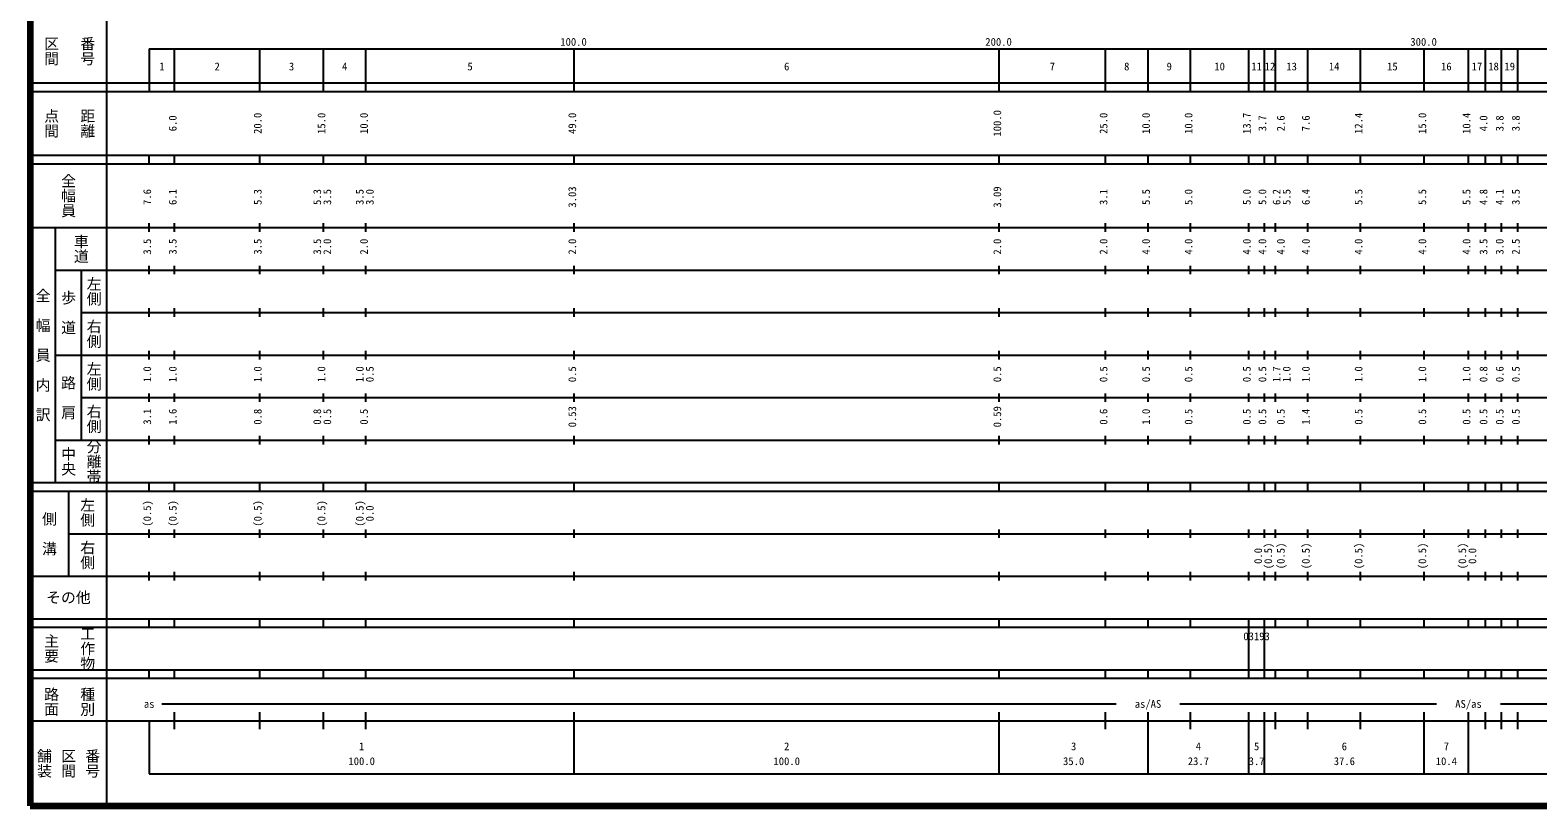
# Model space of a CAD drawing. Units: millimetres on the paper, enlarged 1000 times. Extents: x 40000 to 680000, y 20000 to 380000.
# Drawn here: x 40000 to 394720, y 20000 to 202409 of the extents above; entities that cross this region are included whole.
import ezdxf
from ezdxf.enums import TextEntityAlignment as Align

# ---------------------------------------------------------------- set-up
doc = ezdxf.new("R2010")
doc.units = ezdxf.units.MM
doc.header["$LTSCALE"] = 1000
doc.layers.add('M-TTL', color=2, linetype='Continuous', lineweight=140)
doc.layers.add('M-TTL-BAND', color=7, linetype='Continuous', lineweight=25)
doc.styles.add('@ＭＳ ゴシック', font='')
doc.styles.add('ＭＳ ゴシック', font='')
doc.styles.get('@ＭＳ ゴシック').set_extended_font_data('@MS Gothic')
doc.styles.get('ＭＳ ゴシック').set_extended_font_data('MS Gothic')

msp = doc.modelspace()

# ---------------------------------------------------------------- linework, layer by layer
at = {"layer": 'M-TTL'}
for p, q in [((40000, 380000), (40000, 20000)), ((40000, 20000), (680000, 20000))]:
    msp.add_line(p, q, dxfattribs=at)
at = {"layer": 'M-TTL-BAND'}
for p, q in [((58000, 370000), (58000, 20000)), ((68000, 198000), (579000, 198000)), ((68000, 198000), (68000, 188000)), ((74000, 188000), (74000, 198000)), ((94000, 188000), (94000, 198000)), ((109000, 188000), (109000, 198000)), ((119000, 188000), (119000, 198000)), ((168000, 188000), (168000, 198000)), ((268000, 188000), (268000, 198000)), ((293000, 188000), (293000, 198000)), ((303000, 188000), (303000, 198000)), ((313000, 188000), (313000, 198000)), ((326700, 188000), (326700, 198000)), ((330400, 188000), (330400, 198000)), ((333000, 188000), (333000, 198000)), ((340600, 188000), (340600, 198000)), ((353000, 188000), (353000, 198000)), ((368000, 188000), (368000, 198000)), ((378400, 188000), (378400, 198000)), ((382400, 188000), (382400, 198000)), ((386200, 188000), (386200, 198000)), ((390000, 188000), (390000, 198000)), ((40000, 190000), (579000, 190000)), ((40000, 188000), (579000, 188000)), ((40000, 173000), (579000, 173000)), ((40000, 171000), (579000, 171000)), ((68000, 171000), (68000, 173000)), ((74000, 171000), (74000, 173000)), ((94000, 171000), (94000, 173000)), ((109000, 171000), (109000, 173000)), ((119000, 171000), (119000, 173000)), ((168000, 171000), (168000, 173000)), ((268000, 171000), (268000, 173000)), ((293000, 171000), (293000, 173000)), ((303000, 171000), (303000, 173000)), ((313000, 171000), (313000, 173000)), ((326700, 171000), (326700, 173000)), ((330400, 171000), (330400, 173000)), ((333000, 171000), (333000, 173000)), ((340600, 171000), (340600, 173000)), ((353000, 171000), (353000, 173000)), ((368000, 171000), (368000, 173000)), ((378400, 171000), (378400, 173000)), ((382400, 171000), (382400, 173000)), ((386200, 171000), (386200, 173000)), ((390000, 171000), (390000, 173000)), ((68000, 155000), (68000, 157000)), ((74000, 155000), (74000, 157000)), ((94000, 155000), (94000, 157000)), ((109000, 155000), (109000, 157000)), ((119000, 155000), (119000, 157000)), ((168000, 155000), (168000, 157000)), ((268000, 155000), (268000, 157000)), ((293000, 155000), (293000, 157000)), ((303000, 155000), (303000, 157000)), ((313000, 155000), (313000, 157000)), ((326700, 155000), (326700, 157000)), ((330400, 155000), (330400, 157000)), ((333000, 155000), (333000, 157000)), ((340600, 155000), (340600, 157000)), ((353000, 155000), (353000, 157000)), ((368000, 155000), (368000, 157000)), ((378400, 155000), (378400, 157000)), ((382400, 155000), (382400, 157000)), ((386200, 155000), (386200, 157000)), ((390000, 155000), (390000, 157000)), ((40000, 156000), (579000, 156000)), ((46000, 96000), (46000, 156000)), ((46000, 146000), (579000, 146000)), ((52000, 146000), (52000, 106000)), ((68000, 145000), (68000, 147000)), ((74000, 145000), (74000, 147000)), ((94000, 145000), (94000, 147000)), ((109000, 145000), (109000, 147000)), ((119000, 145000), (119000, 147000)), ((168000, 145000), (168000, 147000)), ((268000, 145000), (268000, 147000)), ((293000, 145000), (293000, 147000)), ((303000, 145000), (303000, 147000)), ((313000, 145000), (313000, 147000)), ((326700, 145000), (326700, 147000)), ((330400, 145000), (330400, 147000)), ((333000, 145000), (333000, 147000)), ((340600, 145000), (340600, 147000)), ((353000, 145000), (353000, 147000)), ((368000, 145000), (368000, 147000)), ((378400, 145000), (378400, 147000)), ((382400, 145000), (382400, 147000)), ((386200, 145000), (386200, 147000)), ((390000, 145000), (390000, 147000)), ((52000, 136000), (579000, 136000)), ((68000, 135000), (68000, 137000)), ((74000, 135000), (74000, 137000)), ((94000, 135000), (94000, 137000)), ((109000, 135000), (109000, 137000)), ((119000, 135000), (119000, 137000)), ((168000, 135000), (168000, 137000)), ((268000, 135000), (268000, 137000)), ((293000, 135000), (293000, 137000)), ((303000, 135000), (303000, 137000)), ((313000, 135000), (313000, 137000)), ((326700, 135000), (326700, 137000)), ((330400, 135000), (330400, 137000)), ((333000, 135000), (333000, 137000)), ((340600, 135000), (340600, 137000)), ((353000, 135000), (353000, 137000)), ((368000, 135000), (368000, 137000)), ((378400, 135000), (378400, 137000)), ((382400, 135000), (382400, 137000)), ((386200, 135000), (386200, 137000)), ((390000, 135000), (390000, 137000)), ((46000, 126000), (579000, 126000)), ((68000, 125000), (68000, 127000)), ((74000, 125000), (74000, 127000)), ((94000, 125000), (94000, 127000)), ((109000, 125000), (109000, 127000)), ((119000, 125000), (119000, 127000)), ((168000, 125000), (168000, 127000)), ((268000, 125000), (268000, 127000)), ((293000, 125000), (293000, 127000)), ((303000, 125000), (303000, 127000)), ((313000, 125000), (313000, 127000)), ((326700, 125000), (326700, 127000)), ((330400, 125000), (330400, 127000)), ((333000, 125000), (333000, 127000)), ((340600, 125000), (340600, 127000)), ((353000, 125000), (353000, 127000)), ((368000, 125000), (368000, 127000)), ((378400, 125000), (378400, 127000)), ((382400, 125000), (382400, 127000)), ((386200, 125000), (386200, 127000)), ((390000, 125000), (390000, 127000)), ((52000, 116000), (579000, 116000)), ((68000, 115000), (68000, 117000)), ((74000, 115000), (74000, 117000)), ((94000, 115000), (94000, 117000)), ((109000, 115000), (109000, 117000)), ((119000, 115000), (119000, 117000)), ((168000, 115000), (168000, 117000)), ((268000, 115000), (268000, 117000)), ((293000, 115000), (293000, 117000)), ((303000, 115000), (303000, 117000)), ((313000, 115000), (313000, 117000)), ((326700, 115000), (326700, 117000)), ((330400, 115000), (330400, 117000)), ((333000, 115000), (333000, 117000)), ((340600, 115000), (340600, 117000)), ((353000, 115000), (353000, 117000)), ((368000, 115000), (368000, 117000)), ((378400, 115000), (378400, 117000)), ((382400, 115000), (382400, 117000)), ((386200, 115000), (386200, 117000)), ((390000, 115000), (390000, 117000)), ((68000, 105000), (68000, 107000)), ((74000, 105000), (74000, 107000)), ((94000, 105000), (94000, 107000)), ((109000, 105000), (109000, 107000)), ((119000, 105000), (119000, 107000)), ((168000, 105000), (168000, 107000)), ((268000, 105000), (268000, 107000)), ((293000, 105000), (293000, 107000)), ((303000, 105000), (303000, 107000)), ((313000, 105000), (313000, 107000)), ((326700, 105000), (326700, 107000)), ((330400, 105000), (330400, 107000)), ((333000, 105000), (333000, 107000)), ((340600, 105000), (340600, 107000)), ((353000, 105000), (353000, 107000)), ((368000, 105000), (368000, 107000)), ((378400, 105000), (378400, 107000)), ((382400, 105000), (382400, 107000)), ((386200, 105000), (386200, 107000)), ((390000, 105000), (390000, 107000)), ((46000, 106000), (579000, 106000)), ((40000, 96000), (579000, 96000)), ((68000, 94000), (68000, 96000)), ((74000, 94000), (74000, 96000)), ((94000, 94000), (94000, 96000)), ((109000, 94000), (109000, 96000)), ((119000, 94000), (119000, 96000)), ((168000, 94000), (168000, 96000)), ((268000, 94000), (268000, 96000)), ((293000, 94000), (293000, 96000)), ((303000, 94000), (303000, 96000)), ((313000, 94000), (313000, 96000)), ((326700, 94000), (326700, 96000)), ((330400, 94000), (330400, 96000)), ((333000, 94000), (333000, 96000)), ((340600, 94000), (340600, 96000)), ((353000, 94000), (353000, 96000)), ((368000, 94000), (368000, 96000)), ((378400, 94000), (378400, 96000)), ((382400, 94000), (382400, 96000)), ((386200, 94000), (386200, 96000)), ((390000, 94000), (390000, 96000)), ((40000, 94000), (579000, 94000)), ((49000, 94000), (49000, 74000)), ((49000, 84000), (579000, 84000)), ((68000, 83000), (68000, 85000)), ((74000, 83000), (74000, 85000)), ((94000, 83000), (94000, 85000)), ((109000, 83000), (109000, 85000)), ((119000, 83000), (119000, 85000)), ((168000, 83000), (168000, 85000)), ((268000, 83000), (268000, 85000)), ((293000, 83000), (293000, 85000)), ((303000, 83000), (303000, 85000)), ((313000, 83000), (313000, 85000)), ((326700, 83000), (326700, 85000)), ((330400, 83000), (330400, 85000)), ((333000, 83000), (333000, 85000)), ((340600, 83000), (340600, 85000)), ((353000, 83000), (353000, 85000)), ((368000, 83000), (368000, 85000)), ((378400, 83000), (378400, 85000)), ((382400, 83000), (382400, 85000)), ((386200, 83000), (386200, 85000)), ((390000, 83000), (390000, 85000)), ((68000, 73000), (68000, 75000)), ((74000, 73000), (74000, 75000)), ((94000, 73000), (94000, 75000)), ((109000, 73000), (109000, 75000)), ((119000, 73000), (119000, 75000)), ((168000, 73000), (168000, 75000)), ((268000, 73000), (268000, 75000)), ((293000, 73000), (293000, 75000)), ((303000, 73000), (303000, 75000)), ((313000, 73000), (313000, 75000)), ((326700, 73000), (326700, 75000)), ((330400, 73000), (330400, 75000)), ((333000, 73000), (333000, 75000)), ((340600, 73000), (340600, 75000)), ((353000, 73000), (353000, 75000)), ((368000, 73000), (368000, 75000)), ((378400, 73000), (378400, 75000)), ((382400, 73000), (382400, 75000)), ((386200, 73000), (386200, 75000)), ((390000, 73000), (390000, 75000)), ((40000, 74000), (579000, 74000)), ((40000, 64000), (579000, 64000)), ((68000, 62000), (68000, 64000)), ((74000, 62000), (74000, 64000)), ((94000, 62000), (94000, 64000)), ((109000, 62000), (109000, 64000)), ((119000, 62000), (119000, 64000)), ((168000, 62000), (168000, 64000)), ((268000, 62000), (268000, 64000)), ((293000, 62000), (293000, 64000)), ((303000, 62000), (303000, 64000)), ((313000, 62000), (313000, 64000)), ((326700, 62000), (326700, 64000)), ((330400, 62000), (330400, 64000)), ((333000, 62000), (333000, 64000)), ((340600, 62000), (340600, 64000)), ((353000, 62000), (353000, 64000)), ((368000, 62000), (368000, 64000)), ((378400, 62000), (378400, 64000)), ((382400, 62000), (382400, 64000)), ((386200, 62000), (386200, 64000)), ((390000, 62000), (390000, 64000)), ((40000, 62000), (579000, 62000)), ((326700, 52000), (326700, 62000)), ((330400, 52000), (330400, 62000)), ((40000, 52000), (579000, 52000)), ((40000, 50000), (579000, 50000)), ((68000, 50000), (68000, 52000)), ((74000, 50000), (74000, 52000)), ((94000, 50000), (94000, 52000)), ((109000, 50000), (109000, 52000)), ((119000, 50000), (119000, 52000)), ((168000, 50000), (168000, 52000)), ((268000, 50000), (268000, 52000)), ((293000, 50000), (293000, 52000)), ((303000, 50000), (303000, 52000)), ((313000, 50000), (313000, 52000)), ((326700, 50000), (326700, 52000)), ((330400, 50000), (330400, 52000)), ((333000, 50000), (333000, 52000)), ((340600, 50000), (340600, 52000)), ((353000, 50000), (353000, 52000)), ((368000, 50000), (368000, 52000)), ((378400, 50000), (378400, 52000)), ((382400, 50000), (382400, 52000)), ((386200, 50000), (386200, 52000)), ((390000, 50000), (390000, 52000)), ((71000, 44000), (295500, 44000)), ((310500, 44000), (370900, 44000)), ((385900, 44000), (442200, 44000)), ((40000, 40000), (579000, 40000)), ((68000, 40000), (68000, 27500)), ((74000, 38000), (74000, 42000)), ((94000, 38000), (94000, 42000)), ((109000, 38000), (109000, 42000)), ((119000, 38000), (119000, 42000)), ((168000, 27500), (168000, 42000)), ((268000, 27500), (268000, 42000)), ((293000, 38000), (293000, 42000)), ((303000, 27500), (303000, 42000)), ((313000, 38000), (313000, 42000)), ((326700, 27500), (326700, 42000)), ((330400, 27500), (330400, 42000)), ((333000, 38000), (333000, 42000)), ((340600, 38000), (340600, 42000)), ((353000, 38000), (353000, 42000)), ((368000, 27500), (368000, 42000)), ((378400, 27500), (378400, 42000)), ((382400, 38000), (382400, 42000)), ((386200, 38000), (386200, 42000)), ((390000, 38000), (390000, 42000)), ((68000, 27500), (579000, 27500))]:
    msp.add_line(p, q, dxfattribs=at)

# ---------------------------------------------------------------- texts
at = {"layer": 'M-TTL-BAND', "style": '@ＭＳ ゴシック'}
for s, p in [('区間', (45000, 197500)), ('番号', (53500, 197500)), ('点間', (45000, 180500)), ('距離', (53500, 180500)), ('全幅員', (49000, 163500)), ('車道', (52000, 151000)), ('左側', (55000, 141000)), ('全\u3000幅\u3000員\u3000内\u3000訳', (43000, 126000)), ('歩\u3000道', (49000, 136000)), ('右側', (55000, 131000)), ('左側', (55000, 121000)), ('路\u3000肩', (49000, 116000)), ('右側', (55000, 111000)), ('中央', (49000, 101000)), ('分離帯', (55000, 101000)), ('左側', (53500, 89000)), ('側\u3000溝', (44500, 84000)), ('右側', (53500, 79000)), ('主要', (45000, 57000)), ('工作物', (53500, 57000)), ('路面', (45000, 44500)), ('種別', (53500, 44500)), ('舗装', (43333, 30000)), ('区間', (49000, 30000)), ('番号', (54667, 30000))]:
    msp.add_text(s, height=2566, rotation=270, dxfattribs=at).set_placement(p, align=Align.MIDDLE_CENTER)
at = {"layer": 'M-TTL-BAND', "style": 'ＭＳ ゴシック'}
for s, p in [('100.0', (167844, 198195)), ('200.0', (267844, 198195)), ('300.0', (367844, 198195)), ('1', (71000, 192405)), ('2', (84000, 192405)), ('3', (101500, 192405)), ('4', (114000, 192405)), ('5', (143500, 192405)), ('6', (218000, 192405)), ('7', (280500, 192405)), ('8', (298000, 192405)), ('9', (308000, 192405)), ('10', (319850, 192405)), ('11', (328550, 192405)), ('12', (331700, 192405)), ('13', (336800, 192405)), ('14', (346800, 192405)), ('15', (360500, 192405)), ('16', (373200, 192405)), ('17', (380400, 192405)), ('18', (384300, 192405)), ('19', (388100, 192405)), ('as', (68000, 42500)), ('as/AS', (303000, 42500)), ('AS/as', (378400, 42500)), ('1', (118000, 32523)), ('2', (218000, 32523)), ('3', (285500, 32523)), ('4', (314850, 32523)), ('5', (328550, 32523)), ('6', (349200, 32523)), ('7', (373200, 32523)), ('100.0', (118000, 29033)), ('100.0', (218000, 29033)), ('35.0', (285500, 29033)), ('23.7', (314850, 29033)), ('3.7', (328550, 29033)), ('37.6', (349200, 29033)), ('10.4', (373200, 29033))]:
    msp.add_text(s, height=1833, dxfattribs=at).set_placement(p, align=Align.BOTTOM_CENTER)
for s, p in [('6.0', (75000, 180500)), ('20.0', (95000, 180500)), ('15.0', (110000, 180500)), ('10.0', (120000, 180500)), ('49.0', (169000, 180500)), ('100.0', (269000, 180500)), ('25.0', (294000, 180500)), ('10.0', (304000, 180500)), ('10.0', (314000, 180500)), ('13.7', (327700, 180500)), ('3.7', (331369, 180500)), ('2.6', (335709, 180500)), ('7.6', (341600, 180500)), ('12.4', (354000, 180500)), ('15.0', (369000, 180500)), ('10.4', (379400, 180500)), ('4.0', (383400, 180500)), ('3.8', (387200, 180500)), ('3.8', (391000, 180500)), ('7.6', (69000, 163174)), ('6.1', (75000, 163174)), ('5.3', (95000, 163174)), ('5.3', (109000, 163174)), ('3.5', (111370, 163174)), ('3.5', (119000, 163174)), ('3.0', (121370, 163174)), ('3.03', (169000, 163174)), ('3.09', (269000, 163174)), ('3.1', (294000, 163174)), ('5.5', (304000, 163174)), ('5.0', (314000, 163174)), ('5.0', (327700, 163174)), ('5.0', (331369, 163174)), ('6.2', (334709, 163174)), ('5.5', (337079, 163174)), ('6.4', (341600, 163174)), ('5.5', (354000, 163174)), ('5.5', (369000, 163174)), ('5.5', (379400, 163174)), ('4.8', (383400, 163174)), ('4.1', (387200, 163174)), ('3.5', (391000, 163174)), ('3.5', (69000, 151500)), ('3.5', (75000, 151500)), ('3.5', (95000, 151500)), ('3.5', (109000, 151500)), ('2.0', (111370, 151500)), ('2.0', (120000, 151500)), ('2.0', (169000, 151500)), ('2.0', (269000, 151500)), ('2.0', (294000, 151500)), ('4.0', (304000, 151500)), ('4.0', (314000, 151500)), ('4.0', (327700, 151500)), ('4.0', (331369, 151500)), ('4.0', (335709, 151500)), ('4.0', (341600, 151500)), ('4.0', (354000, 151500)), ('4.0', (369000, 151500)), ('4.0', (379400, 151500)), ('3.5', (383400, 151500)), ('3.0', (387200, 151500)), ('2.5', (391000, 151500)), ('1.0', (69000, 121500)), ('1.0', (75000, 121500)), ('1.0', (95000, 121500)), ('1.0', (110000, 121500)), ('1.0', (119000, 121500)), ('0.5', (121370, 121500)), ('0.5', (169000, 121500)), ('0.5', (269000, 121500)), ('0.5', (294000, 121500)), ('0.5', (304000, 121500)), ('0.5', (314000, 121500)), ('0.5', (327700, 121500)), ('0.5', (331369, 121500)), ('1.7', (334709, 121500)), ('1.0', (337079, 121500)), ('1.0', (341600, 121500)), ('1.0', (354000, 121500)), ('1.0', (369000, 121500)), ('1.0', (379400, 121500)), ('0.8', (383400, 121500)), ('0.6', (387200, 121500)), ('0.5', (391000, 121500)), ('0.53', (169000, 111500)), ('0.59', (269000, 111500)), ('3.1', (69000, 111500)), ('1.6', (75000, 111500)), ('0.8', (95000, 111500)), ('0.8', (109000, 111500)), ('0.5', (111370, 111500)), ('0.5', (120000, 111500)), ('0.6', (294000, 111500)), ('1.0', (304000, 111500)), ('0.5', (314000, 111500)), ('0.5', (327700, 111500)), ('0.5', (331369, 111500)), ('0.5', (335709, 111500)), ('1.4', (341600, 111500)), ('0.5', (354000, 111500)), ('0.5', (369000, 111500)), ('0.5', (379400, 111500)), ('0.5', (383400, 111500)), ('0.5', (387200, 111500)), ('0.5', (391000, 111500)), ('(0.5)', (69000, 88764)), ('(0.5)', (75000, 88764)), ('(0.5)', (95000, 88764)), ('(0.5)', (110000, 88764)), ('(0.5)', (119000, 88764)), ('0.0', (121370, 88764)), ('0.0', (330369, 78764)), ('(0.5)', (332739, 78764)), ('(0.5)', (335709, 78764)), ('(0.5)', (341600, 78764)), ('(0.5)', (354000, 78764)), ('(0.5)', (369000, 78764)), ('(0.5)', (378400, 78764)), ('0.0', (380770, 78764))]:
    msp.add_text(s, height=1833, rotation=90, dxfattribs=at).set_placement(p, align=Align.BOTTOM_CENTER)
msp.add_text('その他', height=2566, dxfattribs=at).set_placement((49000, 69000), align=Align.MIDDLE_CENTER)
msp.add_text('03193', height=1833, dxfattribs=at).set_placement((325425, 58405), align=Align.BOTTOM_LEFT)

doc.saveas('drawing.dxf')
